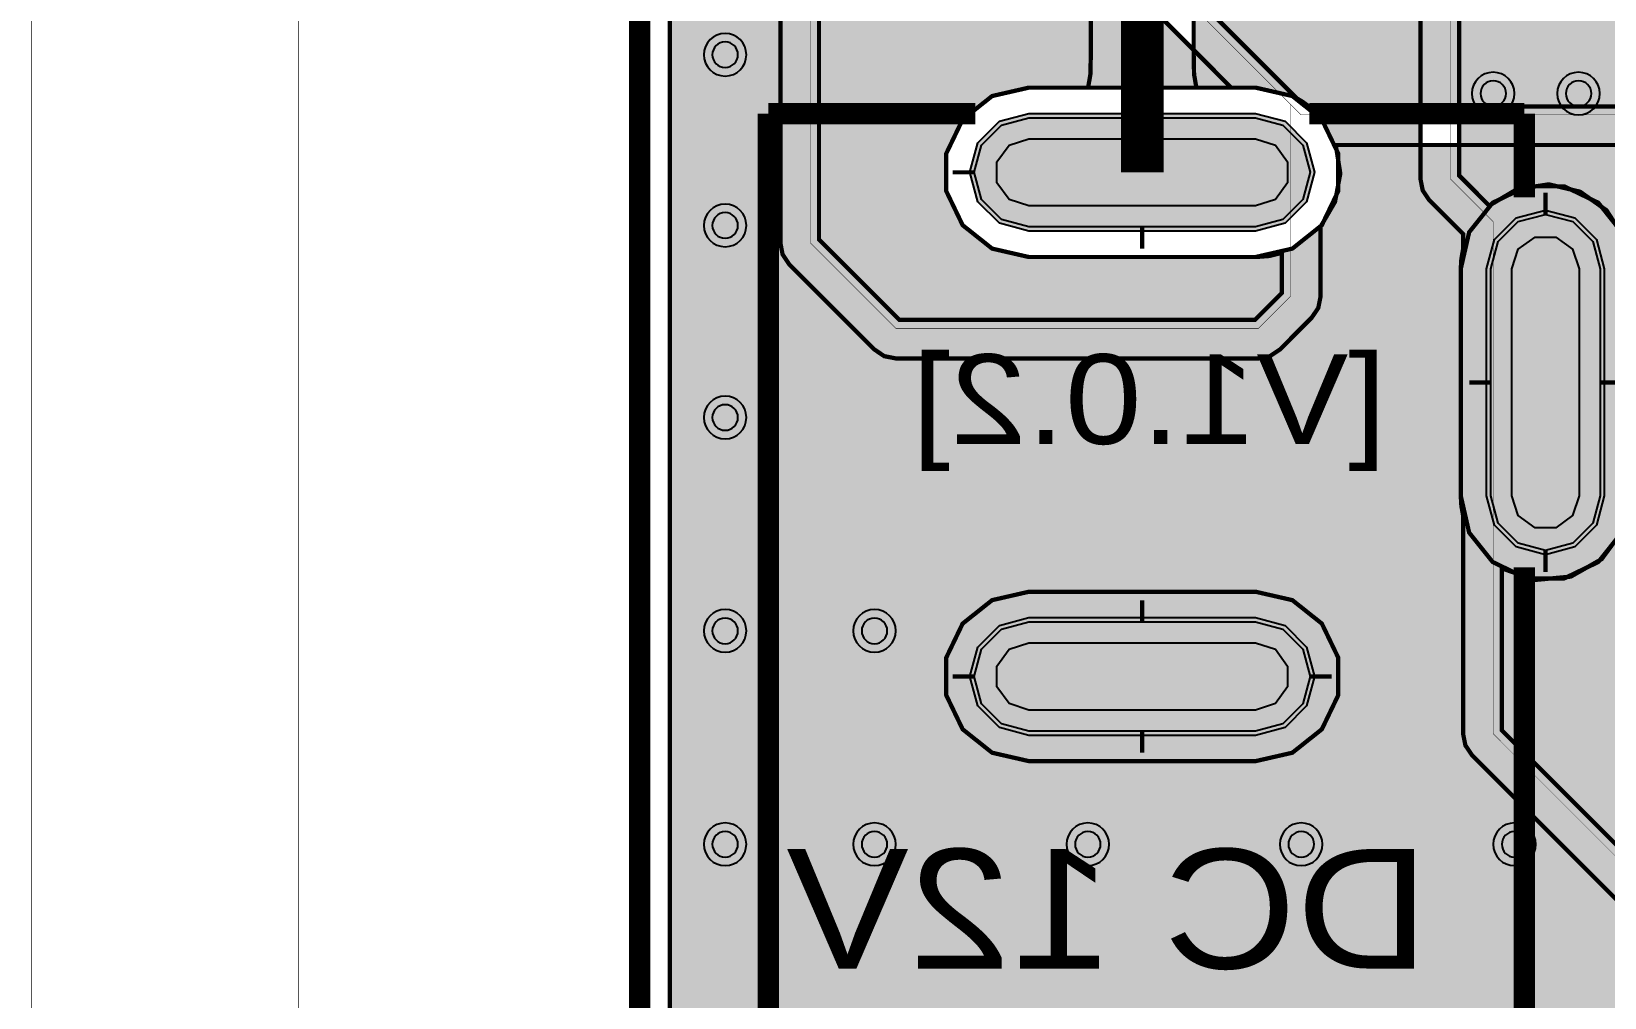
# Model space of a CAD drawing. Header units: millimetres. Extents: x -6.9 to 44.7, y -29.1 to 3.4.
# Drawn here: x -6.86 to 11.87, y -17.32 to -5.82 of the extents above; entities that cross this region are included whole.
import ezdxf
from ezdxf.enums import TextEntityAlignment as Align

# ---------------------------------------------------------------- set-up
doc = ezdxf.new("R2010")
doc.units = ezdxf.units.MM
doc.header["$MEASUREMENT"] = 0
for name, color, linetype, true_color in [('Board-Outline-Layer', 7, 'Continuous', 0xff00ff), ('Bottom-Layer', 7, 'Continuous', 0x0000ff), ('Bottom-Paste-Mask-Layer', 7, 'Continuous', 0x800000), ('Bottom-Silkscreen-Layer', 7, 'Continuous', 0x66cc33), ('Bottom-Solder-Mask-Layer', 7, 'Continuous', 0xaa00ff), ('Hole-Layer', 7, 'Continuous', 0x222222), ('Multi-Layer', 7, 'Continuous', 0xc0c0c0), ('Top-Layer', 7, 'Continuous', 0xff0000), ('Top-Paste-Mask-Layer', 7, 'Continuous', 0x808080), ('Top-Silkscreen-Layer', 7, 'Continuous', 0xffcc00), ('Top-Solder-Mask-Layer', 7, 'Continuous', 0x800080)]:
    doc.layers.add(name, color=color, linetype=linetype, true_color=true_color)
doc.styles.get("Standard").update_dxf_attribs({"font": 'arial.ttf'})

msp = doc.modelspace()

# ---------------------------------------------------------------- hatches: boundary and pattern name
at = {"layer": 'Bottom-Layer'}
for points in [[(33.857, -21.105), (27.142, -21.105), (27.638, -20.797), (28.03, -20.366), (28.289, -19.843), (28.395, -19.269), (28.34, -18.689), (28.127, -18.145), (27.774, -17.681), (27.307, -17.331), (30.523, -17.331), (30.31, -17.495), (30.171, -17.724), (30.122, -17.988), (30.122, -18.75), (30.221, -19.12), (30.491, -19.39), (30.861, -19.489), (33.909, -19.489), (34.279, -19.39), (34.549, -19.12), (34.648, -18.75), (34.648, -17.988), (34.549, -17.619), (34.279, -17.348), (33.909, -17.249), (31.343, -17.249), (31.356, -17.238), (31.368, -17.226), (31.772, -16.822), (33.909, -16.822), (34.279, -16.723), (34.549, -16.453), (34.648, -16.083), (34.648, -15.321), (34.549, -14.952), (34.279, -14.681), (33.909, -14.582), (32.489, -14.582), (32.489, -12.909), (32.462, -12.772), (32.384, -12.656), (28.011, -8.282), (28.011, -7.289), (28.284, -7.251), (28.513, -7.099), (28.477, -7.407), (28.597, -7.693), (28.842, -7.884), (29.149, -7.93), (29.439, -7.819), (29.638, -7.58), (29.693, -7.274), (29.592, -6.981), (29.568, -6.913), (29.568, -5.697), (29.592, -5.629), (29.694, -5.329), (29.632, -5.019), (29.424, -4.781), (29.124, -4.678), (28.814, -4.739), (28.575, -4.947), (28.33, -4.736), (28.011, -4.679), (28.011, -3.453), (27.984, -3.316), (27.906, -3.199), (25.933, -1.226), (25.816, -1.148), (25.679, -1.121), (8.255, -1.121), (8.076, -1.169), (7.945, -1.3), (7.897, -1.479), (7.897, -3.257), (7.924, -3.394), (8.002, -3.51), (8.34, -3.849), (7.305, -3.849), (6.825, -3.925), (6.391, -4.146), (6.048, -4.49), (5.827, -4.923), (5.751, -5.403), (5.751, -6.08), (5.746, -6.33), (5.721, -6.474), (5.713, -6.487), (5.704, -6.488), (5.013, -6.488), (4.576, -6.588), (4.225, -6.867), (4.03, -7.272), (4.03, -7.72), (4.225, -8.125), (4.576, -8.404), (5.013, -8.504), (7.713, -8.504), (8.15, -8.404), (8.501, -8.125), (8.696, -7.72), (8.696, -7.272), (8.501, -6.867), (8.15, -6.588), (7.713, -6.488), (7.022, -6.488), (7.013, -6.487), (7.005, -6.474), (6.98, -6.33), (6.975, -6.08), (6.975, -5.403), (7.072, -5.17), (7.305, -5.073), (9.563, -5.073), (9.78, -5.29), (9.702, -5.406), (9.675, -5.543), (9.675, -7.575), (9.702, -7.712), (9.78, -7.828), (10.183, -8.231), (10.183, -8.41), (10.162, -8.527), (10.155, -8.646), (10.155, -11.346), (10.162, -11.465), (10.183, -11.582), (10.183, -14.179), (10.21, -14.316), (10.288, -14.432), (12.066, -16.21), (12.182, -16.288), (12.319, -16.315), (22.225, -16.315), (22.362, -16.288), (22.478, -16.21), (23.181, -15.507), (23.527, -15.417), (23.816, -15.205), (24.007, -14.903), (24.074, -14.551), (24.074, -13.751), (24.002, -13.386), (23.795, -13.076), (23.795, -11.942), (23.768, -11.805), (23.69, -11.689), (23.133, -11.132), (23.017, -11.054), (22.88, -11.027), (20.964, -11.027), (20.827, -11.054), (20.711, -11.132), (20.377, -11.465), (20.141, -11.315), (19.862, -11.286), (19.599, -11.384), (19.531, -11.408), (17.807, -11.408), (17.739, -11.384), (17.496, -11.289), (17.235, -11.303), (17.004, -11.426), (15.217, -9.639), (15.217, -8.909), (15.306, -8.591), (15.217, -8.273), (15.217, -6.79), (18.923, -6.79), (19.323, -6.731), (19.689, -6.557), (19.988, -6.285), (20.195, -5.937), (20.243, -5.859), (21.613, -7.229), (21.613, -8.083), (21.64, -8.22), (21.718, -8.336), (24.661, -11.279), (24.661, -16.211), (24.688, -16.348), (24.766, -16.464), (25.517, -17.215), (24.982, -17.523), (24.559, -17.972), (24.284, -18.525), (24.181, -19.133), (24.259, -19.745), (24.51, -20.309), (24.914, -20.775), (25.436, -21.105), (1.905, -21.105), (1.459, -21.016), (1.081, -20.763), (0.828, -20.385), (0.739, -19.939), (0.739, -1.733), (0.828, -1.287), (1.081, -0.909), (1.459, -0.656), (1.905, -0.567), (33.857, -0.567), (34.303, -0.656), (34.681, -0.909), (34.934, -1.287), (35.023, -1.733), (35.023, -19.939), (34.934, -20.385), (34.681, -20.763), (34.303, -21.016)], [(12.171, -8.646), (12.098, -8.27), (11.89, -7.948), (11.576, -7.727), (11.203, -7.639), (10.824, -7.697), (10.494, -7.892), (10.135, -7.533), (10.135, -5.585), (10.607, -5.113), (14.539, -5.113), (14.757, -5.331), (14.757, -5.893), (14.469, -6.09), (14.276, -6.381), (14.209, -6.724), (14.209, -8.183), (14.185, -8.251), (14.082, -8.577), (14.17, -8.907), (14.421, -9.139), (14.757, -9.2), (14.757, -9.787), (14.765, -9.826), (14.787, -9.859), (16.788, -11.86), (16.862, -12.186), (17.096, -12.425), (17.421, -12.505), (17.739, -12.402), (17.807, -12.378), (19.531, -12.378), (19.599, -12.402), (19.896, -12.504), (20.205, -12.444), (20.444, -12.24), (20.549, -11.944), (21.006, -11.487), (22.838, -11.487), (23.336, -11.984), (23.336, -12.808), (23.327, -12.817), (22.901, -12.818), (22.518, -13.003), (22.253, -13.336), (22.158, -13.751), (22.158, -14.153), (21.854, -13.993), (21.51, -13.996), (21.208, -14.159), (21.018, -14.446), (20.986, -14.789), (21.119, -15.106), (21.386, -15.323), (21.723, -15.389), (22.052, -15.288), (22.294, -15.044), (22.45, -15.24), (22.65, -15.388), (22.183, -15.855), (12.361, -15.855), (10.643, -14.137), (10.643, -12.21), (11.043, -12.347), (11.464, -12.308), (11.832, -12.1), (12.082, -11.76), (12.171, -11.346)], [(7.713, -6.846), (8.038, -6.933), (8.276, -7.171), (8.363, -7.496), (8.276, -7.821), (8.038, -8.059), (7.713, -8.146), (5.013, -8.146), (4.688, -8.059), (4.45, -7.821), (4.363, -7.496), (4.45, -7.171), (4.688, -6.933), (5.013, -6.846)], [(11.813, -11.346), (11.726, -11.671), (11.488, -11.909), (11.163, -11.996), (10.838, -11.909), (10.6, -11.671), (10.513, -11.346), (10.513, -8.646), (10.6, -8.321), (10.838, -8.083), (11.163, -7.996), (11.488, -8.083), (11.726, -8.321), (11.813, -8.646)], [(7.713, -12.488), (5.013, -12.488), (4.576, -12.588), (4.225, -12.867), (4.03, -13.272), (4.03, -13.72), (4.225, -14.125), (4.576, -14.404), (5.013, -14.504), (7.713, -14.504), (8.15, -14.404), (8.501, -14.125), (8.696, -13.72), (8.696, -13.272), (8.501, -12.867), (8.15, -12.588)], [(5.013, -14.146), (4.688, -14.059), (4.45, -13.821), (4.363, -13.496), (4.45, -13.171), (4.688, -12.933), (5.013, -12.846), (7.713, -12.846), (8.038, -12.933), (8.276, -13.171), (8.363, -13.496), (8.276, -13.821), (8.038, -14.059), (7.713, -14.146)]]:
    msp.add_hatch(color=256, dxfattribs=at).paths.add_polyline_path(points)
at = {"layer": 'Bottom-Paste-Mask-Layer'}
for points in [[(7.713, -6.846), (8.038, -6.933), (8.276, -7.171), (8.363, -7.496), (8.276, -7.821), (8.038, -8.059), (7.713, -8.146), (5.013, -8.146), (4.688, -8.059), (4.45, -7.821), (4.363, -7.496), (4.45, -7.171), (4.688, -6.933), (5.013, -6.846)], [(11.813, -11.346), (11.726, -11.671), (11.488, -11.909), (11.163, -11.996), (10.838, -11.909), (10.6, -11.671), (10.513, -11.346), (10.513, -8.646), (10.6, -8.321), (10.838, -8.083), (11.163, -7.996), (11.488, -8.083), (11.726, -8.321), (11.813, -8.646)], [(5.013, -14.146), (4.688, -14.059), (4.45, -13.821), (4.363, -13.496), (4.45, -13.171), (4.688, -12.933), (5.013, -12.846), (7.713, -12.846), (8.038, -12.933), (8.276, -13.171), (8.363, -13.496), (8.276, -13.821), (8.038, -14.059), (7.713, -14.146)]]:
    msp.add_hatch(color=256, dxfattribs=at).paths.add_polyline_path(points)
at = {"layer": 'Bottom-Solder-Mask-Layer'}
for points in [[(7.713, -6.795), (8.063, -6.889), (8.32, -7.146), (8.414, -7.496), (8.32, -7.846), (8.063, -8.103), (7.713, -8.197), (5.013, -8.197), (4.663, -8.103), (4.406, -7.846), (4.312, -7.496), (4.406, -7.146), (4.663, -6.889), (5.013, -6.795)], [(11.864, -11.346), (11.77, -11.697), (11.513, -11.953), (11.163, -12.047), (10.813, -11.953), (10.556, -11.697), (10.462, -11.346), (10.462, -8.646), (10.556, -8.296), (10.813, -8.039), (11.163, -7.945), (11.513, -8.039), (11.77, -8.296), (11.864, -8.646)], [(5.013, -14.197), (4.663, -14.103), (4.406, -13.846), (4.312, -13.496), (4.406, -13.146), (4.663, -12.889), (5.013, -12.795), (7.713, -12.795), (8.063, -12.889), (8.32, -13.146), (8.414, -13.496), (8.32, -13.846), (8.063, -14.103), (7.713, -14.197)]]:
    msp.add_hatch(color=256, dxfattribs=at).paths.add_polyline_path(points)
at = {"layer": 'Hole-Layer'}
for points in [[(7.713, -7.096), (7.948, -7.172), (8.093, -7.372), (8.093, -7.62), (7.948, -7.82), (7.713, -7.896), (5.013, -7.896), (4.778, -7.82), (4.633, -7.62), (4.633, -7.372), (4.778, -7.172), (5.013, -7.096)], [(11.563, -11.346), (11.487, -11.581), (11.287, -11.727), (11.039, -11.727), (10.839, -11.581), (10.763, -11.346), (10.763, -8.646), (10.839, -8.411), (11.039, -8.266), (11.287, -8.266), (11.487, -8.411), (11.563, -8.646)], [(5.013, -13.896), (4.778, -13.82), (4.633, -13.62), (4.633, -13.372), (4.778, -13.172), (5.013, -13.096), (7.713, -13.096), (7.948, -13.172), (8.093, -13.372), (8.093, -13.62), (7.948, -13.82), (7.713, -13.896)]]:
    msp.add_hatch(color=256, dxfattribs=at).paths.add_polyline_path(points)
at = {"layer": 'Multi-Layer'}
for points in [[(7.713, -6.846), (8.038, -6.933), (8.276, -7.171), (8.363, -7.496), (8.276, -7.821), (8.038, -8.059), (7.713, -8.146), (5.013, -8.146), (4.688, -8.059), (4.45, -7.821), (4.363, -7.496), (4.45, -7.171), (4.688, -6.933), (5.013, -6.846)], [(7.713, -6.846), (8.038, -6.933), (8.276, -7.171), (8.363, -7.496), (8.276, -7.821), (8.038, -8.059), (7.713, -8.146), (5.013, -8.146), (4.688, -8.059), (4.45, -7.821), (4.363, -7.496), (4.45, -7.171), (4.688, -6.933), (5.013, -6.846)], [(7.713, -6.846), (8.038, -6.933), (8.276, -7.171), (8.363, -7.496), (8.276, -7.821), (8.038, -8.059), (7.713, -8.146), (5.013, -8.146), (4.688, -8.059), (4.45, -7.821), (4.363, -7.496), (4.45, -7.171), (4.688, -6.933), (5.013, -6.846)], [(11.813, -11.346), (11.726, -11.671), (11.488, -11.909), (11.163, -11.996), (10.838, -11.909), (10.6, -11.671), (10.513, -11.346), (10.513, -8.646), (10.6, -8.321), (10.838, -8.083), (11.163, -7.996), (11.488, -8.083), (11.726, -8.321), (11.813, -8.646)], [(11.813, -11.346), (11.726, -11.671), (11.488, -11.909), (11.163, -11.996), (10.838, -11.909), (10.6, -11.671), (10.513, -11.346), (10.513, -8.646), (10.6, -8.321), (10.838, -8.083), (11.163, -7.996), (11.488, -8.083), (11.726, -8.321), (11.813, -8.646)], [(11.813, -11.346), (11.726, -11.671), (11.488, -11.909), (11.163, -11.996), (10.838, -11.909), (10.6, -11.671), (10.513, -11.346), (10.513, -8.646), (10.6, -8.321), (10.838, -8.083), (11.163, -7.996), (11.488, -8.083), (11.726, -8.321), (11.813, -8.646)], [(5.013, -14.146), (4.688, -14.059), (4.45, -13.821), (4.363, -13.496), (4.45, -13.171), (4.688, -12.933), (5.013, -12.846), (7.713, -12.846), (8.038, -12.933), (8.276, -13.171), (8.363, -13.496), (8.276, -13.821), (8.038, -14.059), (7.713, -14.146)], [(5.013, -14.146), (4.688, -14.059), (4.45, -13.821), (4.363, -13.496), (4.45, -13.171), (4.688, -12.933), (5.013, -12.846), (7.713, -12.846), (8.038, -12.933), (8.276, -13.171), (8.363, -13.496), (8.276, -13.821), (8.038, -14.059), (7.713, -14.146)], [(5.013, -14.146), (4.688, -14.059), (4.45, -13.821), (4.363, -13.496), (4.45, -13.171), (4.688, -12.933), (5.013, -12.846), (7.713, -12.846), (8.038, -12.933), (8.276, -13.171), (8.363, -13.496), (8.276, -13.821), (8.038, -14.059), (7.713, -14.146)]]:
    msp.add_hatch(color=256, dxfattribs=at).paths.add_polyline_path(points)
at = {"layer": 'Top-Layer'}
for points in [[(1.905, -0.567), (6.374, -0.567), (6.224, -0.718), (6.146, -0.834), (6.119, -0.971), (6.119, -2.424), (6.046, -2.399), (5.969, -2.391), (4.953, -2.391), (4.816, -2.418), (4.7, -2.496), (4.473, -2.722), (4.473, -2.354), (4.425, -2.175), (4.294, -2.044), (4.115, -1.996), (3.251, -1.996), (3.072, -2.044), (2.941, -2.175), (2.893, -2.354), (2.893, -3.154), (2.771, -3.186), (2.668, -3.258), (2.16, -3.766), (2.082, -3.882), (2.055, -4.019), (2.055, -8.337), (2.082, -8.474), (2.16, -8.59), (3.176, -9.606), (3.292, -9.684), (3.429, -9.711), (7.747, -9.711), (7.884, -9.684), (8, -9.606), (8.381, -9.225), (8.459, -9.109), (8.486, -8.972), (8.486, -8.143), (8.658, -7.847), (8.721, -7.51), (8.667, -7.171), (12.794, -7.171), (12.793, -7.175), (12.793, -7.179), (12.793, -7.985), (12.841, -8.164), (12.973, -8.295), (13.152, -8.343), (13.976, -8.343), (13.907, -8.398), (13.842, -8.459), (13.701, -8.6), (13.157, -8.6), (12.978, -8.648), (12.847, -8.779), (12.799, -8.958), (12.799, -9.765), (12.878, -9.99), (13.082, -10.115), (12.878, -10.24), (12.799, -10.465), (12.799, -11.272), (12.847, -11.451), (12.978, -11.582), (13.157, -11.63), (14.021, -11.63), (14.063, -11.627), (14.104, -11.62), (14.045, -11.937), (14.146, -12.243), (14.382, -12.463), (14.694, -12.543), (15.113, -12.543), (14.985, -12.674), (14.938, -12.851), (14.938, -12.912), (14.56, -12.797), (14.169, -12.844), (13.829, -13.045), (13.599, -13.365), (13.518, -13.751), (13.518, -14.551), (13.607, -14.954), (13.856, -15.282), (14.22, -15.475), (14.632, -15.497), (15.015, -15.344), (15.298, -15.044), (15.55, -15.293), (15.891, -15.389), (16.236, -15.308), (16.498, -15.07), (16.522, -15.093), (16.578, -15.171), (16.634, -15.278), (16.711, -15.373), (16.712, -15.374), (16.713, -15.375), (16.924, -15.512), (17.171, -15.553), (17.414, -15.491), (17.612, -15.336), (17.732, -15.116), (17.752, -14.865), (17.993, -15.037), (18.282, -15.097), (18.789, -15.097), (19.114, -15.022), (19.374, -14.812), (19.515, -14.509), (19.696, -14.509), (19.747, -14.506), (19.796, -14.495), (19.845, -14.506), (19.896, -14.509), (20.013, -14.509), (19.855, -14.784), (19.856, -15.1), (20.014, -15.374), (20.288, -15.532), (20.605, -15.533), (20.879, -15.375), (20.88, -15.374), (20.881, -15.373), (20.958, -15.278), (21.015, -15.171), (21.07, -15.093), (21.094, -15.07), (21.356, -15.308), (21.701, -15.389), (22.042, -15.293), (22.294, -15.044), (22.577, -15.344), (22.96, -15.497), (23.372, -15.475), (23.736, -15.282), (23.986, -14.954), (24.074, -14.551), (24.074, -13.751), (23.993, -13.365), (23.763, -13.045), (23.423, -12.844), (23.032, -12.797), (22.654, -12.912), (22.654, -12.851), (22.607, -12.674), (22.479, -12.543), (22.978, -12.543), (23.227, -12.494), (23.438, -12.353), (24.161, -11.63), (24.435, -11.63), (24.614, -11.582), (24.745, -11.451), (24.793, -11.272), (24.793, -10.465), (24.714, -10.24), (24.51, -10.115), (24.714, -9.99), (24.793, -9.765), (24.793, -8.958), (24.745, -8.779), (24.614, -8.648), (24.435, -8.6), (23.928, -8.6), (23.866, -8.538), (23.739, -8.425), (23.6, -8.328), (24.435, -8.328), (24.657, -8.25), (24.784, -8.052), (26.534, -8.052), (26.741, -8.107), (26.892, -8.258), (26.947, -8.464), (26.947, -9.878), (26.946, -9.889), (26.945, -9.9), (26.882, -9.9), (26.703, -9.948), (26.572, -10.079), (26.524, -10.259), (26.524, -11.76), (26.559, -11.913), (26.655, -12.037), (26.466, -12.092), (26.334, -12.239), (26.053, -12.225), (25.795, -12.337), (25.615, -12.553), (25.55, -12.827), (25.615, -13.101), (25.795, -13.317), (26.053, -13.429), (26.334, -13.415), (26.344, -13.434), (26.355, -13.453), (26.281, -13.567), (26.255, -13.7), (26.255, -14.5), (26.303, -14.679), (26.435, -14.811), (26.614, -14.859), (27.389, -14.859), (27.306, -14.942), (27.228, -15.058), (27.201, -15.195), (27.201, -16.719), (27.228, -16.856), (27.306, -16.972), (27.56, -17.226), (27.676, -17.304), (27.813, -17.331), (28.51, -17.331), (28.454, -17.435), (28.434, -17.552), (28.434, -18.152), (28.482, -18.331), (28.613, -18.462), (28.792, -18.51), (30.492, -18.51), (30.671, -18.462), (30.802, -18.331), (30.85, -18.152), (30.85, -17.552), (30.824, -17.417), (30.749, -17.302), (30.808, -17.269), (30.86, -17.226), (31.368, -16.718), (31.446, -16.602), (31.473, -16.465), (31.473, -15.973), (34.405, -15.973), (34.584, -15.925), (34.715, -15.794), (34.763, -15.614), (34.763, -13.814), (34.715, -13.635), (34.584, -13.504), (34.405, -13.456), (30.905, -13.456), (30.725, -13.504), (30.594, -13.635), (30.546, -13.814), (30.546, -14.583), (29.359, -14.583), (29.368, -14.539), (29.371, -14.494), (29.371, -13.694), (29.346, -13.562), (29.274, -13.448), (29.314, -13.358), (29.328, -13.259), (29.328, -12.395), (29.28, -12.216), (29.149, -12.085), (28.97, -12.037), (28.209, -12.037), (28.306, -11.913), (28.34, -11.76), (28.34, -10.259), (28.292, -10.079), (28.161, -9.948), (27.982, -9.9), (27.919, -9.9), (27.918, -9.889), (27.917, -9.878), (27.917, -8.464), (27.85, -8.037), (27.653, -7.651), (27.347, -7.345), (26.962, -7.149), (26.534, -7.081), (24.784, -7.081), (24.686, -6.908), (24.51, -6.813), (24.689, -6.715), (24.786, -6.536), (27.472, -6.536), (27.463, -6.779), (27.549, -7.006), (27.717, -7.181), (27.94, -7.278), (28.183, -7.28), (28.407, -7.188), (28.475, -7.164), (28.491, -7.164), (28.477, -7.409), (28.56, -7.639), (28.727, -7.819), (28.951, -7.919), (29.196, -7.923), (29.423, -7.83), (29.487, -7.808), (29.487, -9.878), (29.486, -9.889), (29.485, -9.9), (29.422, -9.9), (29.243, -9.948), (29.112, -10.079), (29.064, -10.259), (29.064, -11.76), (29.112, -11.939), (29.243, -12.07), (29.422, -12.118), (30.522, -12.118), (30.701, -12.07), (30.832, -11.939), (30.88, -11.76), (30.88, -10.259), (30.832, -10.079), (30.701, -9.948), (30.522, -9.9), (30.459, -9.9), (30.458, -9.889), (30.457, -9.878), (30.457, -7.79), (30.397, -7.456), (30.223, -7.164), (31.489, -7.164), (31.758, -7.236), (31.955, -7.433), (32.027, -7.702), (32.027, -9.878), (32.026, -9.889), (32.025, -9.9), (31.962, -9.9), (31.783, -9.948), (31.652, -10.079), (31.604, -10.259), (31.604, -11.76), (31.652, -11.939), (31.783, -12.07), (31.962, -12.118), (33.062, -12.118), (33.241, -12.07), (33.372, -11.939), (33.42, -11.76), (33.42, -10.259), (33.372, -10.079), (33.241, -9.948), (33.062, -9.9), (32.999, -9.9), (32.998, -9.889), (32.997, -9.878), (32.997, -7.702), (32.926, -7.245), (32.721, -6.831), (32.399, -6.499), (32.775, -6.299), (33.033, -5.959), (33.124, -5.543), (33.124, -3.24), (33.125, -3.226), (33.128, -3.212), (33.338, -3.088), (33.42, -2.859), (33.42, -1.358), (33.372, -1.179), (33.241, -1.048), (33.062, -1), (31.962, -1), (31.783, -1.048), (31.652, -1.179), (31.604, -1.358), (31.604, -2.859), (31.652, -3.039), (31.783, -3.17), (31.962, -3.218), (32.152, -3.218), (32.153, -3.229), (32.154, -3.24), (32.154, -5.543), (32.131, -5.566), (30.552, -5.566), (30.481, -5.369), (30.457, -5.162), (30.457, -3.24), (30.458, -3.229), (30.459, -3.218), (30.522, -3.218), (30.701, -3.17), (30.832, -3.039), (30.88, -2.859), (30.88, -1.358), (30.832, -1.179), (30.701, -1.048), (30.522, -1), (29.841, -1), (29.751, -0.987), (29.668, -0.95), (29.371, -0.722), (29.03, -0.567), (33.857, -0.567), (34.303, -0.656), (34.681, -0.909), (34.934, -1.287), (35.023, -1.733), (35.023, -19.939), (34.956, -20.329), (34.763, -20.673), (34.763, -18.902), (34.715, -18.723), (34.584, -18.592), (34.405, -18.544), (30.905, -18.544), (30.725, -18.592), (30.594, -18.723), (30.546, -18.902), (30.546, -20.702), (30.594, -20.881), (30.725, -21.012), (30.905, -21.06), (34.177, -21.06), (34.018, -21.094), (33.857, -21.105), (27.142, -21.105), (27.678, -20.763), (28.088, -20.277), (28.334, -19.69), (28.394, -19.057), (28.262, -18.435), (27.951, -17.88), (27.489, -17.444), (26.918, -17.165), (26.289, -17.069), (25.66, -17.165), (25.089, -17.444), (24.627, -17.88), (24.316, -18.435), (24.184, -19.057), (24.244, -19.69), (24.49, -20.277), (24.9, -20.763), (25.436, -21.105), (1.905, -21.105), (1.459, -21.016), (1.081, -20.763), (0.828, -20.385), (0.739, -19.939), (0.739, -1.733), (0.828, -1.287), (1.081, -0.909), (1.459, -0.656)], [(8.346, -6.711), (8.274, -6.658), (8.198, -6.612), (6.568, -4.982), (6.568, -3.613), (7.05, -3.613), (7.089, -3.605), (7.122, -3.583), (7.346, -3.359), (7.905, -3.359), (7.969, -3.546), (8.09, -3.703), (7.127, -3.703), (6.948, -3.751), (6.817, -3.882), (6.769, -4.061), (6.769, -4.861), (6.817, -5.04), (6.948, -5.171), (7.127, -5.219), (8.127, -5.219), (8.306, -5.171), (8.437, -5.04), (8.485, -4.861), (8.485, -4.061), (8.47, -3.958), (8.426, -3.863), (8.584, -3.865), (8.737, -3.825), (8.735, -3.843), (8.735, -3.861), (8.735, -4.668), (8.783, -4.847), (8.914, -4.978), (9.093, -5.026), (9.957, -5.026), (10.136, -4.978), (10.267, -4.847), (10.315, -4.668), (10.315, -3.966), (10.436, -4.183), (10.669, -4.269), (11.669, -4.269), (11.835, -4.228), (11.963, -4.115), (11.963, -4.405), (11.961, -4.461), (11.963, -4.517), (11.963, -4.527), (11.965, -4.544), (11.969, -4.56), (12.057, -4.79), (12.229, -4.967), (12.456, -5.062), (12.501, -5.107), (12.534, -5.129), (12.573, -5.137), (12.74, -5.137), (12.847, -5.198), (12.969, -5.219), (13.969, -5.219), (14.091, -5.198), (14.198, -5.137), (14.309, -5.137), (14.514, -5.341), (14.514, -6.173), (14.443, -6.198), (14.374, -6.227), (14.374, -5.672), (14.326, -5.493), (14.195, -5.362), (14.016, -5.314), (13.152, -5.314), (12.973, -5.362), (12.841, -5.493), (12.793, -5.672), (12.793, -6.478), (12.816, -6.603), (12.88, -6.711)], [(2.963, -3.613), (2.993, -3.613), (2.919, -3.727), (2.893, -3.861), (2.893, -4.668), (2.941, -4.847), (3.072, -4.978), (3.251, -5.026), (4.115, -5.026), (4.294, -4.978), (4.425, -4.847), (4.473, -4.668), (4.473, -3.966), (4.594, -4.183), (4.827, -4.269), (5.827, -4.269), (5.983, -4.233), (6.108, -4.132), (6.108, -5.025), (6.136, -5.162), (6.213, -5.278), (7.423, -6.488), (5.013, -6.488), (4.576, -6.588), (4.225, -6.867), (4.03, -7.272), (4.03, -7.72), (4.225, -8.125), (4.576, -8.404), (5.013, -8.504), (7.713, -8.504), (7.872, -8.492), (8.026, -8.454), (8.026, -8.93), (7.705, -9.251), (3.471, -9.251), (2.515, -8.295), (2.515, -4.061)], [(7.713, -6.846), (8.038, -6.933), (8.276, -7.171), (8.363, -7.496), (8.276, -7.821), (8.038, -8.059), (7.713, -8.146), (5.013, -8.146), (4.688, -8.059), (4.45, -7.821), (4.363, -7.496), (4.45, -7.171), (4.688, -6.933), (5.013, -6.846)], [(10.155, -8.646), (10.155, -11.346), (10.255, -11.784), (10.535, -12.134), (10.939, -12.329), (11.387, -12.329), (11.792, -12.134), (12.071, -11.784), (12.171, -11.346), (12.171, -8.646), (12.071, -8.209), (11.792, -7.858), (11.387, -7.663), (10.939, -7.663), (10.535, -7.858), (10.255, -8.209)], [(11.813, -11.346), (11.726, -11.671), (11.488, -11.909), (11.163, -11.996), (10.838, -11.909), (10.6, -11.671), (10.513, -11.346), (10.513, -8.646), (10.6, -8.321), (10.838, -8.083), (11.163, -7.996), (11.488, -8.083), (11.726, -8.321), (11.813, -8.646)], [(7.713, -12.488), (5.013, -12.488), (4.576, -12.588), (4.225, -12.867), (4.03, -13.272), (4.03, -13.72), (4.225, -14.125), (4.576, -14.404), (5.013, -14.504), (7.713, -14.504), (8.15, -14.404), (8.501, -14.125), (8.696, -13.72), (8.696, -13.272), (8.501, -12.867), (8.15, -12.588)], [(5.013, -14.146), (4.688, -14.059), (4.45, -13.821), (4.363, -13.496), (4.45, -13.171), (4.688, -12.933), (5.013, -12.846), (7.713, -12.846), (8.038, -12.933), (8.276, -13.171), (8.363, -13.496), (8.276, -13.821), (8.038, -14.059), (7.713, -14.146)]]:
    msp.add_hatch(color=256, dxfattribs=at).paths.add_polyline_path(points)
at = {"layer": 'Top-Paste-Mask-Layer'}
for points in [[(7.713, -6.846), (8.038, -6.933), (8.276, -7.171), (8.363, -7.496), (8.276, -7.821), (8.038, -8.059), (7.713, -8.146), (5.013, -8.146), (4.688, -8.059), (4.45, -7.821), (4.363, -7.496), (4.45, -7.171), (4.688, -6.933), (5.013, -6.846)], [(11.813, -11.346), (11.726, -11.671), (11.488, -11.909), (11.163, -11.996), (10.838, -11.909), (10.6, -11.671), (10.513, -11.346), (10.513, -8.646), (10.6, -8.321), (10.838, -8.083), (11.163, -7.996), (11.488, -8.083), (11.726, -8.321), (11.813, -8.646)], [(5.013, -14.146), (4.688, -14.059), (4.45, -13.821), (4.363, -13.496), (4.45, -13.171), (4.688, -12.933), (5.013, -12.846), (7.713, -12.846), (8.038, -12.933), (8.276, -13.171), (8.363, -13.496), (8.276, -13.821), (8.038, -14.059), (7.713, -14.146)]]:
    msp.add_hatch(color=256, dxfattribs=at).paths.add_polyline_path(points)
at = {"layer": 'Top-Solder-Mask-Layer'}
for points in [[(7.713, -6.795), (8.063, -6.889), (8.32, -7.146), (8.414, -7.496), (8.32, -7.846), (8.063, -8.103), (7.713, -8.197), (5.013, -8.197), (4.663, -8.103), (4.406, -7.846), (4.312, -7.496), (4.406, -7.146), (4.663, -6.889), (5.013, -6.795)], [(11.864, -11.346), (11.77, -11.697), (11.513, -11.953), (11.163, -12.047), (10.813, -11.953), (10.556, -11.697), (10.462, -11.346), (10.462, -8.646), (10.556, -8.296), (10.813, -8.039), (11.163, -7.945), (11.513, -8.039), (11.77, -8.296), (11.864, -8.646)], [(5.013, -14.197), (4.663, -14.103), (4.406, -13.846), (4.312, -13.496), (4.406, -13.146), (4.663, -12.889), (5.013, -12.795), (7.713, -12.795), (8.063, -12.889), (8.32, -13.146), (8.414, -13.496), (8.32, -13.846), (8.063, -14.103), (7.713, -14.197)]]:
    msp.add_hatch(color=256, dxfattribs=at).paths.add_polyline_path(points)

# ---------------------------------------------------------------- linework, layer by layer
at = {"layer": 'Board-Outline-Layer', "const_width": 0.254}
msp.add_lwpolyline([(0.381, -19.939), (0.381, -1.733, -0.414), (1.905, -0.209), (33.857, -0.209, -0.414), (35.381, -1.733), (35.381, -19.939, -0.414), (33.857, -21.463), (1.905, -21.463, -0.414)], format="xyb", close=True, dxfattribs=at)
at = {"layer": 'Bottom-Layer'}
for points, const_width in [([(-6.858, -23.241), (-6.858, 3.429), (39.243, 3.429), (39.243, -23.241)], 0.00508), ([(20.964, -11.385), (20.193, -12.156), (17.228, -12.156), (14.859, -9.787), (14.859, -5.289), (14.581, -5.011), (10.565, -5.011), (10.033, -5.543), (10.033, -7.575), (10.541, -8.083), (10.541, -14.179), (12.319, -15.957), (22.225, -15.957), (23.437, -14.745), (23.437, -11.942), (22.88, -11.385)], 0.00508), ([(7.713, -12.488), (5.013, -12.488), (4.576, -12.588), (4.225, -12.867), (4.03, -13.272), (4.03, -13.72), (4.225, -14.125), (4.576, -14.404), (5.013, -14.504), (7.713, -14.504), (8.15, -14.404), (8.501, -14.125), (8.696, -13.72), (8.696, -13.272), (8.501, -12.867), (8.15, -12.588)], 0.0508)]:
    msp.add_lwpolyline(points, close=True, dxfattribs=dict(at, const_width=const_width))
for points, const_width in [([(25.436, -21.105), (1.905, -21.105), (1.459, -21.016), (1.081, -20.763), (0.828, -20.385), (0.739, -19.939), (0.739, -1.733), (0.828, -1.287), (1.081, -0.909), (1.459, -0.656), (1.905, -0.567), (33.857, -0.567)], 0.0508), ([(6.363, -5.403), (6.363, -7.496)], 0.508), ([(12.098, -8.27), (11.89, -7.948), (11.576, -7.727), (11.203, -7.639), (10.824, -7.697), (10.494, -7.892), (10.135, -7.533), (10.135, -5.585), (10.607, -5.113), (14.539, -5.113)], 0.0508), ([(5.751, -5.403), (5.751, -6.08), (5.746, -6.33), (5.721, -6.474), (5.713, -6.487), (5.704, -6.488), (5.013, -6.488), (4.576, -6.588), (4.225, -6.867), (4.03, -7.272), (4.03, -7.72), (4.225, -8.125), (4.576, -8.404), (5.013, -8.504), (7.713, -8.504), (8.15, -8.404), (8.501, -8.125), (8.696, -7.72), (8.696, -7.272), (8.501, -6.867), (8.15, -6.588), (7.713, -6.488), (7.022, -6.488), (7.013, -6.487), (7.005, -6.474), (6.98, -6.33), (6.975, -6.08), (6.975, -5.403)], 0.0508), ([(9.675, -5.543), (9.675, -7.575), (9.702, -7.712), (9.78, -7.828), (10.183, -8.231), (10.183, -8.41), (10.162, -8.527), (10.155, -8.646), (10.155, -11.346), (10.162, -11.465), (10.183, -11.582), (10.183, -14.179), (10.21, -14.316), (10.288, -14.432), (12.066, -16.21)], 0.0508), ([(10.516, -9.996), (10.257, -9.996)], 0.0508), ([(12.361, -15.855), (10.643, -14.137), (10.643, -12.21), (11.043, -12.347), (11.464, -12.308), (11.832, -12.1), (12.082, -11.76)], 0.0508), ([(6.363, -12.849), (6.363, -12.589)], 0.0508), ([(4.366, -13.496), (4.106, -13.496)], 0.0508), ([(8.36, -13.496), (8.62, -13.496)], 0.0508), ([(6.363, -14.143), (6.363, -14.403)], 0.0508)]:
    msp.add_lwpolyline(points, dxfattribs=dict(at, const_width=const_width))
for points in [[(7.713, -6.846), (8.038, -6.933), (8.276, -7.171), (8.363, -7.496), (8.276, -7.821), (8.038, -8.059), (7.713, -8.146), (5.013, -8.146), (4.688, -8.059), (4.45, -7.821), (4.363, -7.496), (4.45, -7.171), (4.688, -6.933), (5.013, -6.846)], [(11.813, -11.346), (11.726, -11.671), (11.488, -11.909), (11.163, -11.996), (10.838, -11.909), (10.6, -11.671), (10.513, -11.346), (10.513, -8.646), (10.6, -8.321), (10.838, -8.083), (11.163, -7.996), (11.488, -8.083), (11.726, -8.321), (11.813, -8.646)], [(5.013, -14.146), (4.688, -14.059), (4.45, -13.821), (4.363, -13.496), (4.45, -13.171), (4.688, -12.933), (5.013, -12.846), (7.713, -12.846), (8.038, -12.933), (8.276, -13.171), (8.363, -13.496), (8.276, -13.821), (8.038, -14.059), (7.713, -14.146)]]:
    msp.add_lwpolyline(points, close=True, dxfattribs=at)
at = {"layer": 'Bottom-Paste-Mask-Layer'}
for points in [[(7.713, -6.846), (8.038, -6.933), (8.276, -7.171), (8.363, -7.496), (8.276, -7.821), (8.038, -8.059), (7.713, -8.146), (5.013, -8.146), (4.688, -8.059), (4.45, -7.821), (4.363, -7.496), (4.45, -7.171), (4.688, -6.933), (5.013, -6.846)], [(11.813, -11.346), (11.726, -11.671), (11.488, -11.909), (11.163, -11.996), (10.838, -11.909), (10.6, -11.671), (10.513, -11.346), (10.513, -8.646), (10.6, -8.321), (10.838, -8.083), (11.163, -7.996), (11.488, -8.083), (11.726, -8.321), (11.813, -8.646)], [(5.013, -14.146), (4.688, -14.059), (4.45, -13.821), (4.363, -13.496), (4.45, -13.171), (4.688, -12.933), (5.013, -12.846), (7.713, -12.846), (8.038, -12.933), (8.276, -13.171), (8.363, -13.496), (8.276, -13.821), (8.038, -14.059), (7.713, -14.146)]]:
    msp.add_lwpolyline(points, close=True, dxfattribs=at)
at = {"layer": 'Bottom-Solder-Mask-Layer'}
for points in [[(7.713, -6.795), (8.063, -6.889), (8.32, -7.146), (8.414, -7.496), (8.32, -7.846), (8.063, -8.103), (7.713, -8.197), (5.013, -8.197), (4.663, -8.103), (4.406, -7.846), (4.312, -7.496), (4.406, -7.146), (4.663, -6.889), (5.013, -6.795)], [(11.864, -11.346), (11.77, -11.697), (11.513, -11.953), (11.163, -12.047), (10.813, -11.953), (10.556, -11.697), (10.462, -11.346), (10.462, -8.646), (10.556, -8.296), (10.813, -8.039), (11.163, -7.945), (11.513, -8.039), (11.77, -8.296), (11.864, -8.646)], [(5.013, -14.197), (4.663, -14.103), (4.406, -13.846), (4.312, -13.496), (4.406, -13.146), (4.663, -12.889), (5.013, -12.795), (7.713, -12.795), (8.063, -12.889), (8.32, -13.146), (8.414, -13.496), (8.32, -13.846), (8.063, -14.103), (7.713, -14.197)]]:
    msp.add_lwpolyline(points, close=True, dxfattribs=at)
at = {"layer": 'Hole-Layer'}
for points in [[(1.245, -6.096, 1), (1.55, -6.096), (1.55, -6.096, 1), (1.245, -6.096)], [(10.389, -6.559, 1), (10.694, -6.559), (10.694, -6.559, 1), (10.389, -6.559)], [(11.405, -6.559, 1), (11.71, -6.559), (11.71, -6.559, 1), (11.405, -6.559)], [(1.245, -8.128, 1), (1.55, -8.128), (1.55, -8.128, 1), (1.245, -8.128)], [(1.245, -10.414, 1), (1.55, -10.414), (1.55, -10.414, 1), (1.245, -10.414)], [(1.245, -12.954, 1), (1.55, -12.954), (1.55, -12.954, 1), (1.245, -12.954)], [(1.245, -15.494, 1), (1.55, -15.494), (1.55, -15.494, 1), (1.245, -15.494)], [(5.563, -15.494, 1), (5.868, -15.494), (5.868, -15.494, 1), (5.563, -15.494)], [(8.103, -15.494, 1), (8.408, -15.494), (8.408, -15.494, 1), (8.103, -15.494)], [(10.643, -15.494, 1), (10.948, -15.494), (10.948, -15.494, 1), (10.643, -15.494)]]:
    msp.add_lwpolyline(points, format="xyb", dxfattribs=at)
for points in [[(7.713, -7.096), (7.948, -7.172), (8.093, -7.372), (8.093, -7.62), (7.948, -7.82), (7.713, -7.896), (5.013, -7.896), (4.778, -7.82), (4.633, -7.62), (4.633, -7.372), (4.778, -7.172), (5.013, -7.096)], [(11.563, -11.346), (11.487, -11.581), (11.287, -11.727), (11.039, -11.727), (10.839, -11.581), (10.763, -11.346), (10.763, -8.646), (10.839, -8.411), (11.039, -8.266), (11.287, -8.266), (11.487, -8.411), (11.563, -8.646)], [(5.013, -13.896), (4.778, -13.82), (4.633, -13.62), (4.633, -13.372), (4.778, -13.172), (5.013, -13.096), (7.713, -13.096), (7.948, -13.172), (8.093, -13.372), (8.093, -13.62), (7.948, -13.82), (7.713, -13.896)]]:
    msp.add_lwpolyline(points, close=True, dxfattribs=at)
for points in [[(3.023, -12.954, 1), (3.328, -12.954, 1)], [(3.023, -15.494, 1), (3.328, -15.494, 1)]]:
    msp.add_lwpolyline(points, format="xyb", close=True, dxfattribs=at)
at = {"layer": 'Multi-Layer'}
for points in [[(1.143, -6.096, 1), (1.651, -6.096, 1)], [(10.287, -6.559, 1), (10.795, -6.559, 1)], [(11.303, -6.559, 1), (11.811, -6.559, 1)], [(1.143, -8.128, 1), (1.651, -8.128, 1)], [(1.143, -10.414, 1), (1.651, -10.414, 1)], [(1.143, -12.954, 1), (1.651, -12.954, 1)], [(2.921, -12.954, 1), (3.429, -12.954, 1)], [(1.143, -15.494, 1), (1.651, -15.494, 1)], [(2.921, -15.494, 1), (3.429, -15.494, 1)], [(5.461, -15.494, 1), (5.969, -15.494, 1)], [(8.001, -15.494, 1), (8.509, -15.494, 1)], [(10.541, -15.494, 1), (11.049, -15.494, 1)]]:
    msp.add_lwpolyline(points, format="xyb", close=True, dxfattribs=at)
for points in [[(7.713, -6.846), (8.038, -6.933), (8.276, -7.171), (8.363, -7.496), (8.276, -7.821), (8.038, -8.059), (7.713, -8.146), (5.013, -8.146), (4.688, -8.059), (4.45, -7.821), (4.363, -7.496), (4.45, -7.171), (4.688, -6.933), (5.013, -6.846)], [(7.713, -6.846), (8.038, -6.933), (8.276, -7.171), (8.363, -7.496), (8.276, -7.821), (8.038, -8.059), (7.713, -8.146), (5.013, -8.146), (4.688, -8.059), (4.45, -7.821), (4.363, -7.496), (4.45, -7.171), (4.688, -6.933), (5.013, -6.846)], [(7.713, -6.846), (8.038, -6.933), (8.276, -7.171), (8.363, -7.496), (8.276, -7.821), (8.038, -8.059), (7.713, -8.146), (5.013, -8.146), (4.688, -8.059), (4.45, -7.821), (4.363, -7.496), (4.45, -7.171), (4.688, -6.933), (5.013, -6.846)], [(11.813, -11.346), (11.726, -11.671), (11.488, -11.909), (11.163, -11.996), (10.838, -11.909), (10.6, -11.671), (10.513, -11.346), (10.513, -8.646), (10.6, -8.321), (10.838, -8.083), (11.163, -7.996), (11.488, -8.083), (11.726, -8.321), (11.813, -8.646)], [(11.813, -11.346), (11.726, -11.671), (11.488, -11.909), (11.163, -11.996), (10.838, -11.909), (10.6, -11.671), (10.513, -11.346), (10.513, -8.646), (10.6, -8.321), (10.838, -8.083), (11.163, -7.996), (11.488, -8.083), (11.726, -8.321), (11.813, -8.646)], [(11.813, -11.346), (11.726, -11.671), (11.488, -11.909), (11.163, -11.996), (10.838, -11.909), (10.6, -11.671), (10.513, -11.346), (10.513, -8.646), (10.6, -8.321), (10.838, -8.083), (11.163, -7.996), (11.488, -8.083), (11.726, -8.321), (11.813, -8.646)], [(5.013, -14.146), (4.688, -14.059), (4.45, -13.821), (4.363, -13.496), (4.45, -13.171), (4.688, -12.933), (5.013, -12.846), (7.713, -12.846), (8.038, -12.933), (8.276, -13.171), (8.363, -13.496), (8.276, -13.821), (8.038, -14.059), (7.713, -14.146)], [(5.013, -14.146), (4.688, -14.059), (4.45, -13.821), (4.363, -13.496), (4.45, -13.171), (4.688, -12.933), (5.013, -12.846), (7.713, -12.846), (8.038, -12.933), (8.276, -13.171), (8.363, -13.496), (8.276, -13.821), (8.038, -14.059), (7.713, -14.146)], [(5.013, -14.146), (4.688, -14.059), (4.45, -13.821), (4.363, -13.496), (4.45, -13.171), (4.688, -12.933), (5.013, -12.846), (7.713, -12.846), (8.038, -12.933), (8.276, -13.171), (8.363, -13.496), (8.276, -13.821), (8.038, -14.059), (7.713, -14.146)]]:
    msp.add_lwpolyline(points, close=True, dxfattribs=at)
at = {"layer": 'Top-Layer'}
for points, const_width in [([(-3.683, -22.098), (-3.683, 1.905), (36.957, 1.905), (36.957, -22.098)], 0.00508), ([(3.429, -9.353), (2.413, -8.337), (2.413, -4.019), (2.921, -3.511), (4.191, -3.511), (4.953, -2.749), (5.969, -2.749), (6.477, -3.257), (6.477, -5.035), (8.128, -6.686), (8.128, -8.972), (7.747, -9.353)], 0.00508), ([(11.767, -2.829), (10.461, -2.829), (10.033, -3.257), (7.304, -3.257), (7.05, -3.511), (6.467, -3.511), (6.467, -5.025), (8.255, -6.813), (14.204, -6.813), (14.615, -6.402), (14.615, -5.299), (14.351, -5.035), (12.573, -5.035), (12.065, -4.527), (12.065, -3.127)], 0.00508), ([(10.155, -8.646), (10.155, -11.346), (10.255, -11.784), (10.535, -12.134), (10.939, -12.329), (11.387, -12.329), (11.792, -12.134), (12.071, -11.784), (12.171, -11.346), (12.171, -8.646), (12.071, -8.209), (11.792, -7.858), (11.387, -7.663), (10.939, -7.663), (10.535, -7.858), (10.255, -8.209)], 0.0508), ([(7.713, -12.488), (5.013, -12.488), (4.576, -12.588), (4.225, -12.867), (4.03, -13.272), (4.03, -13.72), (4.225, -14.125), (4.576, -14.404), (5.013, -14.504), (7.713, -14.504), (8.15, -14.404), (8.501, -14.125), (8.696, -13.72), (8.696, -13.272), (8.501, -12.867), (8.15, -12.588)], 0.0508)]:
    msp.add_lwpolyline(points, close=True, dxfattribs=dict(at, const_width=const_width))
at = {"layer": 'Top-Layer', "const_width": 0.0508}
for points in [[(0.739, -19.939), (0.739, -1.733)], [(2.055, -4.019), (2.055, -8.337), (2.082, -8.474), (2.16, -8.59), (3.176, -9.606), (3.292, -9.684), (3.429, -9.711), (7.747, -9.711), (7.884, -9.684), (8, -9.606), (8.381, -9.225), (8.459, -9.109), (8.486, -8.972), (8.486, -8.143), (8.658, -7.847), (8.721, -7.51), (8.667, -7.171), (12.794, -7.171)], [(6.213, -5.278), (7.423, -6.488), (5.013, -6.488), (4.576, -6.588), (4.225, -6.867), (4.03, -7.272), (4.03, -7.72), (4.225, -8.125), (4.576, -8.404), (5.013, -8.504), (7.713, -8.504), (7.872, -8.492), (8.026, -8.454), (8.026, -8.93), (7.705, -9.251), (3.471, -9.251), (2.515, -8.295), (2.515, -4.061)], [(12.88, -6.711), (8.346, -6.711), (8.274, -6.658), (8.198, -6.612), (6.568, -4.982)], [(6.363, -6.849), (6.363, -6.589)], [(4.366, -7.496), (4.106, -7.496)], [(11.163, -7.999), (11.163, -7.74)], [(6.363, -8.143), (6.363, -8.403)], [(10.516, -9.996), (10.257, -9.996)], [(11.811, -9.996), (12.07, -9.996)], [(11.163, -11.994), (11.163, -12.253)], [(6.363, -12.849), (6.363, -12.589)], [(4.366, -13.496), (4.106, -13.496)], [(8.36, -13.496), (8.62, -13.496)], [(6.363, -14.143), (6.363, -14.403)]]:
    msp.add_lwpolyline(points, dxfattribs=at)
at = {"layer": 'Top-Layer'}
for points in [[(7.713, -6.846), (8.038, -6.933), (8.276, -7.171), (8.363, -7.496), (8.276, -7.821), (8.038, -8.059), (7.713, -8.146), (5.013, -8.146), (4.688, -8.059), (4.45, -7.821), (4.363, -7.496), (4.45, -7.171), (4.688, -6.933), (5.013, -6.846)], [(11.813, -11.346), (11.726, -11.671), (11.488, -11.909), (11.163, -11.996), (10.838, -11.909), (10.6, -11.671), (10.513, -11.346), (10.513, -8.646), (10.6, -8.321), (10.838, -8.083), (11.163, -7.996), (11.488, -8.083), (11.726, -8.321), (11.813, -8.646)], [(5.013, -14.146), (4.688, -14.059), (4.45, -13.821), (4.363, -13.496), (4.45, -13.171), (4.688, -12.933), (5.013, -12.846), (7.713, -12.846), (8.038, -12.933), (8.276, -13.171), (8.363, -13.496), (8.276, -13.821), (8.038, -14.059), (7.713, -14.146)]]:
    msp.add_lwpolyline(points, close=True, dxfattribs=at)
at = {"layer": 'Top-Paste-Mask-Layer'}
for points in [[(7.713, -6.846), (8.038, -6.933), (8.276, -7.171), (8.363, -7.496), (8.276, -7.821), (8.038, -8.059), (7.713, -8.146), (5.013, -8.146), (4.688, -8.059), (4.45, -7.821), (4.363, -7.496), (4.45, -7.171), (4.688, -6.933), (5.013, -6.846)], [(11.813, -11.346), (11.726, -11.671), (11.488, -11.909), (11.163, -11.996), (10.838, -11.909), (10.6, -11.671), (10.513, -11.346), (10.513, -8.646), (10.6, -8.321), (10.838, -8.083), (11.163, -7.996), (11.488, -8.083), (11.726, -8.321), (11.813, -8.646)], [(5.013, -14.146), (4.688, -14.059), (4.45, -13.821), (4.363, -13.496), (4.45, -13.171), (4.688, -12.933), (5.013, -12.846), (7.713, -12.846), (8.038, -12.933), (8.276, -13.171), (8.363, -13.496), (8.276, -13.821), (8.038, -14.059), (7.713, -14.146)]]:
    msp.add_lwpolyline(points, close=True, dxfattribs=at)
at = {"layer": 'Top-Silkscreen-Layer', "const_width": 0.254}
for points in [[(1.91, -20.996), (1.91, -6.796)], [(1.91, -6.796), (4.375, -6.796)], [(1.91, -20.996), (1.91, -6.796)], [(1.91, -6.796), (4.375, -6.796)], [(8.351, -6.796), (10.91, -6.796)], [(8.351, -6.796), (10.91, -6.796)], [(10.91, -6.796), (10.91, -7.794)], [(10.91, -6.796), (10.91, -7.794)], [(10.91, -12.198), (10.91, -12.831)], [(10.91, -12.198), (10.91, -12.831)], [(10.91, -20.996), (10.91, -12.831)], [(10.91, -20.996), (10.91, -12.831)]]:
    msp.add_lwpolyline(points, dxfattribs=at)
at = {"layer": 'Top-Solder-Mask-Layer'}
for points in [[(7.713, -6.795), (8.063, -6.889), (8.32, -7.146), (8.414, -7.496), (8.32, -7.846), (8.063, -8.103), (7.713, -8.197), (5.013, -8.197), (4.663, -8.103), (4.406, -7.846), (4.312, -7.496), (4.406, -7.146), (4.663, -6.889), (5.013, -6.795)], [(11.864, -11.346), (11.77, -11.697), (11.513, -11.953), (11.163, -12.047), (10.813, -11.953), (10.556, -11.697), (10.462, -11.346), (10.462, -8.646), (10.556, -8.296), (10.813, -8.039), (11.163, -7.945), (11.513, -8.039), (11.77, -8.296), (11.864, -8.646)], [(5.013, -14.197), (4.663, -14.103), (4.406, -13.846), (4.312, -13.496), (4.406, -13.146), (4.663, -12.889), (5.013, -12.795), (7.713, -12.795), (8.063, -12.889), (8.32, -13.146), (8.414, -13.496), (8.32, -13.846), (8.063, -14.103), (7.713, -14.197)]]:
    msp.add_lwpolyline(points, close=True, dxfattribs=at)

# ---------------------------------------------------------------- texts
at = {"layer": 'Bottom-Silkscreen-Layer', "text_generation_flag": 2, "width": 1.1}
msp.add_text('DC 12V', height=1.4224, dxfattribs=at).set_placement((9.779, -17.399), align=Align.BOTTOM_LEFT)
at = {"layer": 'Bottom-Solder-Mask-Layer', "text_generation_flag": 2, "width": 1.1}
msp.add_text('[V1.0.2]', height=1.0668, dxfattribs=at).set_placement((9.271, -11.049), align=Align.BOTTOM_LEFT)

doc.saveas('drawing.dxf')
